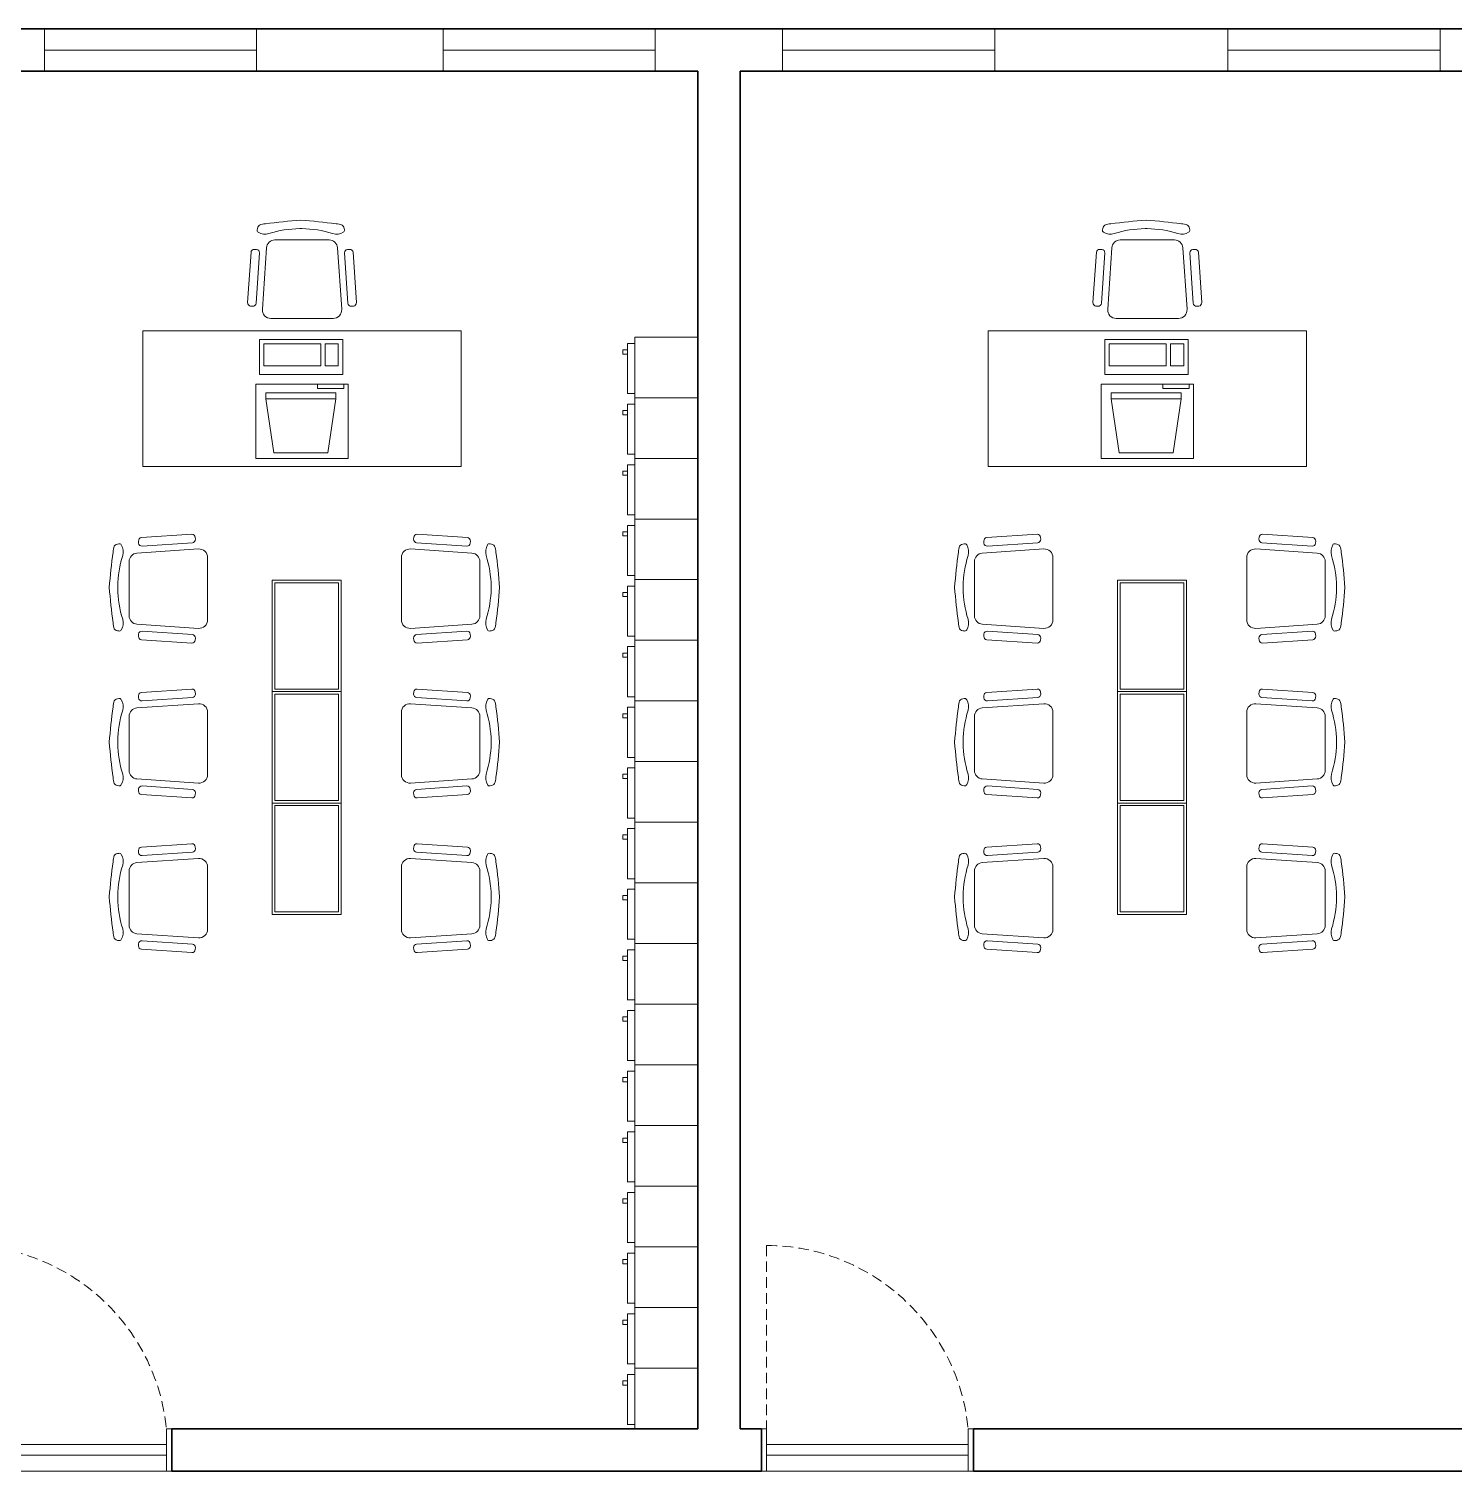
# Model space of a CAD drawing. Header units: millimetres. Extents: x -5316 to 10114, y -10026 to 11025.
# Drawn here: x 3577 to 4249, y 3727 to 4407 of the extents above; entities that cross this region are included whole.
import ezdxf

# ---------------------------------------------------------------- set-up
doc = ezdxf.new("R2010")
doc.units = ezdxf.units.MM
doc.linetypes.add('HIDDEN', pattern=[0.375, 0.25, -0.125])
doc.layers.get('0').update_dxf_attribs({"lineweight": 0})
for name, color, linetype, lineweight in [('DUVAR', 1, 'Continuous', 35), ('PL-KAPI', 43, 'Continuous', 13), ('tefrişler', 13, 'Continuous', 5), ('öz-cam', 4, 'Continuous', 5)]:
    doc.layers.add(name, color=color, linetype=linetype, lineweight=lineweight)

# ---------------------------------------------------------------- blocks, each defined once
blk = doc.blocks.new('WEFWEF')
at = {"layer": 'DUVAR'}
for p, q in [((46510.16, 84043.75), (46510.16, 84023.75)), ((46610.16, 84043.75), (46610.16, 84023.75))]:
    blk.add_line(p, q, dxfattribs=at)
at = {"layer": 'PL-KAPI', "lineweight": 15}
for p, q in [((46512.66, 84036.34), (46512.66, 84031.34)), ((46607.66, 84036.34), (46512.66, 84036.34)), ((46607.66, 84031.34), (46512.66, 84031.34))]:
    blk.add_line(p, q, dxfattribs=at)
at = {"layer": 'PL-KAPI', "linetype": 'HIDDEN', "ltscale": 20}
blk.add_lwpolyline([(46512.66, 84043.75, -0.384846), (46607.66, 84130.17), (46607.66, 84035.17)], format="xyb", dxfattribs=at)
at = {"layer": 'PL-KAPI', "lineweight": 15}
for points in [[(46512.66, 84043.75), (46510.16, 84043.75), (46510.16, 84023.75), (46512.66, 84023.75)], [(46610.16, 84043.75), (46607.66, 84043.75), (46607.66, 84023.75), (46610.16, 84023.75)]]:
    blk.add_lwpolyline(points, close=True, dxfattribs=at)
blk = doc.blocks.new('RECTANG')
for p, q in [((1, 1), (0, 1)), ((0, 1), (0, 0)), ((1, 0), (1, 1)), ((0, 0), (1, 0))]:
    blk.add_line(p, q)
blk = doc.blocks.new('IBMAT', base_point=(61, 306))
for p, q in [((75, 307), (75, 306)), ((81, 307), (75, 307)), ((81, 306), (81, 307))]:
    blk.add_line(p, q)
at = {"xscale": 21, "yscale": 17, "zscale": 21}
blk.add_blockref('RECTANG', (61, 306), dxfattribs=at)
blk = doc.blocks.new('KEYBOARD', base_point=(60, 294))
for p, xscale, yscale, zscale in [((60, 294), 19, 8, 19), ((61, 295), 13, 5, 13), ((75, 295), 3, 5, 3)]:
    blk.add_blockref('RECTANG', p, dxfattribs=dict(xscale=xscale, yscale=yscale, zscale=zscale))
blk = doc.blocks.new('EWFWEF')
at = {"layer": 'tefrişler'}
for p, q in [((49158.28, 83514.54), (49008.28, 83514.54)), ((49008.28, 83514.54), (49008.28, 83450.54)), ((49158.28, 83514.54), (49158.28, 83450.54)), ((49067.28, 83485.42), (49067.28, 83482.5)), ((49100.28, 83485.42), (49067.28, 83485.42)), ((49100.28, 83482.5), (49100.28, 83485.42)), ((49067.28, 83482.5), (49100.28, 83482.5)), ((49067.28, 83482.5), (49071.12, 83457.04)), ((49096.55, 83457.04), (49100.28, 83482.5)), ((49071.12, 83457.04), (49096.55, 83457.04)), ((49008.28, 83450.54), (49158.28, 83450.54))]:
    blk.add_line(p, q, dxfattribs=at)
for points in [[(49103.89, 83561.09, 0.427803), (49104.41, 83562.27, 0.227411), (49103.38, 83564.41, 0.111662), (49100.49, 83564.98, 0.019222), (49083.87, 83566.76, 0.019222), (49067.24, 83564.98, 0.111662), (49064.36, 83564.41, 0.227411), (49063.33, 83562.27, 0.427803), (49063.85, 83561.09, 0.217035), (49068.85, 83560.45, -0.071299), (49083.39, 83562.76, -0.002286), (49083.87, 83562.76, -0.002286), (49084.34, 83562.76, -0.071299), (49098.89, 83560.45, 0.217035)], [(49059.23, 83551.6), (49057.63, 83527.86, 0.414214), (49059.02, 83526.26), (49060.02, 83526.2, 0.414214), (49061.62, 83527.59), (49063.22, 83551.33, 0.414214), (49061.83, 83552.93), (49060.83, 83552.99, 0.414214)], [(49098, 83520.45), (49068.56, 83520.45, -0.434115), (49064.57, 83524.72), (49066.53, 83553.72, -0.394589), (49070.52, 83557.45), (49096.04, 83557.45, -0.394589), (49100.03, 83553.72), (49101.99, 83524.72, -0.434115)], [(49107.33, 83551.6), (49108.94, 83527.86, -0.414214), (49107.54, 83526.26), (49106.54, 83526.2, -0.414214), (49104.95, 83527.59), (49103.34, 83551.33, -0.414214), (49104.74, 83552.93), (49105.74, 83552.99, -0.414214)], [(49005.29, 83417.07), (49029.02, 83418.67, -0.414214), (49030.62, 83417.27), (49030.69, 83416.28, -0.414214), (49029.29, 83414.68), (49005.56, 83413.07, -0.414214), (49003.96, 83414.47), (49003.89, 83415.47, -0.414214)], [(49158.97, 83417.07), (49135.24, 83418.67, 0.414214), (49133.64, 83417.27), (49133.57, 83416.28, 0.414214), (49134.97, 83414.68), (49158.7, 83413.07, 0.414214), (49160.3, 83414.47), (49160.37, 83415.47, 0.414214)], [(48995.79, 83413.62, 0.427803), (48994.62, 83414.14, 0.227411), (48992.47, 83413.11, 0.111662), (48991.91, 83410.22, 0.019222), (48990.12, 83393.6, 0.019222), (48991.91, 83376.97, 0.111662), (48992.47, 83374.09, 0.227411), (48994.62, 83373.06, 0.427803), (48995.79, 83373.58, 0.217035), (48996.43, 83378.58, -0.071299), (48994.12, 83393.12, -0.002286), (48994.12, 83393.6, -0.002286), (48994.12, 83394.08, -0.071299), (48996.43, 83408.62, 0.217035)], [(49036.44, 83407.73), (49036.44, 83378.29, -0.434115), (49032.17, 83374.3), (49003.17, 83376.26, -0.394589), (48999.44, 83380.25), (48999.44, 83405.78, -0.394589), (49003.17, 83409.77), (49032.17, 83411.73, -0.434115)], [(49127.82, 83407.73), (49127.82, 83378.29, 0.434115), (49132.09, 83374.3), (49161.09, 83376.26, 0.394589), (49164.82, 83380.25), (49164.82, 83405.78, 0.394589), (49161.09, 83409.77), (49132.09, 83411.73, 0.434115)], [(49168.47, 83413.62, -0.427803), (49169.64, 83414.14, -0.227411), (49171.79, 83413.11, -0.111662), (49172.35, 83410.22, -0.019222), (49174.13, 83393.6, -0.019222), (49172.35, 83376.97, -0.111662), (49171.79, 83374.09, -0.227411), (49169.64, 83373.06, -0.427803), (49168.47, 83373.58, -0.217035), (49167.82, 83378.58, 0.071299), (49170.13, 83393.12, 0.002286), (49170.14, 83393.6, 0.002286), (49170.13, 83394.08, 0.071299), (49167.82, 83408.62, -0.217035)], [(49005.29, 83368.96), (49029.02, 83367.36, 0.414214), (49030.62, 83368.75), (49030.69, 83369.75, 0.414214), (49029.29, 83371.35), (49005.56, 83372.95, 0.414214), (49003.96, 83371.56), (49003.89, 83370.56, 0.414214)], [(49158.97, 83368.96), (49135.24, 83367.36, -0.414214), (49133.64, 83368.75), (49133.57, 83369.75, -0.414214), (49134.97, 83371.35), (49158.7, 83372.95, -0.414214), (49160.3, 83371.56), (49160.37, 83370.56, -0.414214)], [(48995.79, 83340.66, 0.427803), (48994.62, 83341.18, 0.227411), (48992.47, 83340.15, 0.111662), (48991.91, 83337.26, 0.019222), (48990.12, 83320.64, 0.019222), (48991.91, 83304.01, 0.111662), (48992.47, 83301.12, 0.227411), (48994.62, 83300.09, 0.427803), (48995.79, 83300.62, 0.217035), (48996.43, 83305.62, -0.071299), (48994.12, 83320.16, -0.002286), (48994.12, 83320.64, -0.002286), (48994.12, 83321.11, -0.071299), (48996.43, 83335.66, 0.217035)], [(49005.29, 83344.1), (49029.02, 83345.71, -0.414214), (49030.62, 83344.31), (49030.69, 83343.31, -0.414214), (49029.29, 83341.71), (49005.56, 83340.11, -0.414214), (49003.96, 83341.51), (49003.89, 83342.5, -0.414214)], [(49158.97, 83344.1), (49135.24, 83345.71, 0.414214), (49133.64, 83344.31), (49133.57, 83343.31, 0.414214), (49134.97, 83341.71), (49158.7, 83340.11, 0.414214), (49160.3, 83341.51), (49160.37, 83342.5, 0.414214)], [(49168.47, 83340.66, -0.427803), (49169.64, 83341.18, -0.227411), (49171.79, 83340.15, -0.111662), (49172.35, 83337.26, -0.019222), (49174.13, 83320.64, -0.019222), (49172.35, 83304.01, -0.111662), (49171.79, 83301.12, -0.227411), (49169.64, 83300.09, -0.427803), (49168.47, 83300.62, -0.217035), (49167.82, 83305.62, 0.071299), (49170.13, 83320.16, 0.002286), (49170.14, 83320.64, 0.002286), (49170.13, 83321.11, 0.071299), (49167.82, 83335.66, -0.217035)], [(49036.44, 83334.77), (49036.44, 83305.33, -0.434115), (49032.17, 83301.34), (49003.17, 83303.3, -0.394589), (48999.44, 83307.29), (48999.44, 83332.81, -0.394589), (49003.17, 83336.8), (49032.17, 83338.76, -0.434115)], [(49127.82, 83334.77), (49127.82, 83305.33, 0.434115), (49132.09, 83301.34), (49161.09, 83303.3, 0.394589), (49164.82, 83307.29), (49164.82, 83332.81, 0.394589), (49161.09, 83336.8), (49132.09, 83338.76, 0.434115)], [(49005.29, 83296), (49029.02, 83294.4, 0.414214), (49030.62, 83295.79), (49030.69, 83296.79, 0.414214), (49029.29, 83298.39), (49005.56, 83299.99, 0.414214), (49003.96, 83298.6), (49003.89, 83297.6, 0.414214)], [(49158.97, 83296), (49135.24, 83294.4, -0.414214), (49133.64, 83295.79), (49133.57, 83296.79, -0.414214), (49134.97, 83298.39), (49158.7, 83299.99, -0.414214), (49160.3, 83298.6), (49160.37, 83297.6, -0.414214)], [(48995.79, 83267.69, 0.427803), (48994.62, 83268.21, 0.227411), (48992.47, 83267.18, 0.111662), (48991.91, 83264.3, 0.019222), (48990.12, 83247.67, 0.019222), (48991.91, 83231.05, 0.111662), (48992.47, 83228.16, 0.227411), (48994.62, 83227.13, 0.427803), (48995.79, 83227.65, 0.217035), (48996.43, 83232.65, -0.071299), (48994.12, 83247.2, -0.002286), (48994.12, 83247.67, -0.002286), (48994.12, 83248.15, -0.071299), (48996.43, 83262.69, 0.217035)], [(49005.29, 83271.14), (49029.02, 83272.74, -0.414214), (49030.62, 83271.35), (49030.69, 83270.35, -0.414214), (49029.29, 83268.75), (49005.56, 83267.15, -0.414214), (49003.96, 83268.54), (49003.89, 83269.54, -0.414214)], [(49158.97, 83271.14), (49135.24, 83272.74, 0.414214), (49133.64, 83271.35), (49133.57, 83270.35, 0.414214), (49134.97, 83268.75), (49158.7, 83267.15, 0.414214), (49160.3, 83268.54), (49160.37, 83269.54, 0.414214)], [(49168.47, 83267.69, -0.427803), (49169.64, 83268.21, -0.227411), (49171.79, 83267.18, -0.111662), (49172.35, 83264.3, -0.019222), (49174.13, 83247.67, -0.019222), (49172.35, 83231.05, -0.111662), (49171.79, 83228.16, -0.227411), (49169.64, 83227.13, -0.427803), (49168.47, 83227.65, -0.217035), (49167.82, 83232.65, 0.071299), (49170.13, 83247.2, 0.002286), (49170.14, 83247.67, 0.002286), (49170.13, 83248.15, 0.071299), (49167.82, 83262.69, -0.217035)], [(49036.44, 83261.81), (49036.44, 83232.37, -0.434115), (49032.17, 83228.38), (49003.17, 83230.34, -0.394589), (48999.44, 83234.33), (48999.44, 83259.85, -0.394589), (49003.17, 83263.84), (49032.17, 83265.8, -0.434115)], [(49127.82, 83261.81), (49127.82, 83232.37, 0.434115), (49132.09, 83228.38), (49161.09, 83230.34, 0.394589), (49164.82, 83234.33), (49164.82, 83259.85, 0.394589), (49161.09, 83263.84), (49132.09, 83265.8, 0.434115)], [(49005.29, 83223.04), (49029.02, 83221.43, 0.414214), (49030.62, 83222.83), (49030.69, 83223.83, 0.414214), (49029.29, 83225.42), (49005.56, 83227.03, 0.414214), (49003.96, 83225.63), (49003.89, 83224.63, 0.414214)], [(49158.97, 83223.04), (49135.24, 83221.43, -0.414214), (49133.64, 83222.83), (49133.57, 83223.83, -0.414214), (49134.97, 83225.42), (49158.7, 83227.03, -0.414214), (49160.3, 83225.63), (49160.37, 83224.63, -0.414214)]]:
    blk.add_lwpolyline(points, format="xyb", close=True, dxfattribs=at)
for points in [[(49097.33, 83344.46), (49097.33, 83396.96), (49064.83, 83396.96), (49064.83, 83344.46)], [(49096.08, 83345.71), (49096.08, 83395.71), (49066.08, 83395.71), (49066.08, 83345.71)], [(49097.33, 83291.96), (49097.33, 83344.46), (49064.83, 83344.46), (49064.83, 83291.96)], [(49096.08, 83293.21), (49096.08, 83343.21), (49066.08, 83343.21), (49066.08, 83293.21)], [(49097.33, 83239.46), (49097.33, 83291.96), (49064.83, 83291.96), (49064.83, 83239.46)], [(49096.08, 83240.71), (49096.08, 83290.71), (49066.08, 83290.71), (49066.08, 83240.71)]]:
    blk.add_lwpolyline(points, close=True, dxfattribs=at)
at = {"layer": 'tefrişler', "xscale": 2.067691999996098, "yscale": 2.067691999996098, "zscale": 2.067691999996098, "rotation": 180.0000000000032}
for name, p in [('KEYBOARD', (49103.38, 83510.5)), ('IBMAT', (49104.99, 83489.5))]:
    blk.add_blockref(name, p, dxfattribs=at)
blk = doc.blocks.new('Q3WFQ')
at = {"layer": 'tefrişler'}
for p, q in [((48624.63, 84082.76), (48626.63, 84082.76)), ((48624.63, 84080.65), (48624.63, 84082.76)), ((48626.63, 84080.65), (48626.63, 84082.76)), ((48604.03, 84077.15), (48632.63, 84077.15)), ((48604.03, 84047.47), (48604.03, 84077.15)), ((48604.03, 84047.47), (48604.03, 84077.15)), ((48605.94, 84080.65), (48629.63, 84080.65)), ((48606.03, 84077.15), (48606.03, 84080.65)), ((48606.23, 84080.65), (48629.63, 84080.65)), ((48629.63, 84080.65), (48629.63, 84079.15)), ((48629.63, 84080.65), (48629.63, 84077.15)), ((48632.63, 84047.47), (48632.63, 84077.15)), ((48632.63, 84047.47), (48632.63, 84077.15)), ((48604.23, 84047.47), (48632.63, 84047.47))]:
    blk.add_line(p, q, dxfattribs=at)

msp = doc.modelspace()

# ---------------------------------------------------------------- linework, layer by layer
at = {"layer": 'DUVAR'}
for p, q in [((3163.89, 4407.17), (5163.89, 4407.17)), ((3163.89, 4387.17), (3891.89, 4387.17)), ((3891.89, 3747.17), (3891.89, 4387.17)), ((3911.89, 3747.17), (3911.89, 4387.17)), ((3911.89, 4387.17), (5163.89, 4387.17)), ((3891.89, 3747.17), (3643.89, 3747.17)), ((3921.89, 3747.17), (3911.89, 3747.17)), ((4290.44, 3747.17), (4021.89, 3747.17)), ((3921.89, 3727.17), (3643.89, 3727.17)), ((4650.44, 3727.17), (4021.89, 3727.17))]:
    msp.add_line(p, q, dxfattribs=at)
at = {"layer": 'DUVAR', "color": 251, "lineweight": 0, "true_color": 0x636466}
msp.add_line((5143.89, 3727.17), (2896.13, 3727.17), dxfattribs=at)
at = {"layer": 'öz-cam'}
for p, q in [((3583.89, 4407.17), (3583.89, 4387.17)), ((3683.89, 4407.17), (3683.89, 4387.17)), ((3771.89, 4407.17), (3771.89, 4387.17)), ((3871.89, 4407.17), (3871.89, 4387.17)), ((3931.89, 4407.17), (3931.89, 4387.17)), ((4031.89, 4407.17), (4031.89, 4387.17)), ((4141.89, 4407.17), (4141.89, 4387.17)), ((4241.89, 4407.17), (4241.89, 4387.17)), ((3583.89, 4397.17), (3683.89, 4397.17)), ((3771.89, 4397.17), (3871.89, 4397.17)), ((3931.89, 4397.17), (4031.89, 4397.17)), ((4141.89, 4397.17), (4241.89, 4397.17))]:
    msp.add_line(p, q, dxfattribs=at)

# ---------------------------------------------------------------- block references
at = {"layer": 'PL-KAPI', "xscale": -1}
for p in [(50154.05, -80296.58), (50532.05, -80296.58)]:
    msp.add_blockref('WEFWEF', p, dxfattribs=at)
at = {"layer": 'tefrişler', "xscale": -1}
for p in [(52788.61, -79249.78), (53187.16, -79249.78)]:
    msp.add_blockref('EWFWEF', p, dxfattribs=at)
at = {"layer": 'tefrişler', "rotation": 90}
for p in [(87939.36, -44370.76), (87939.36, -44399.36), (87939.36, -44427.95), (87939.36, -44456.55), (87939.36, -44485.14), (87939.36, -44513.73), (87939.36, -44542.33), (87939.36, -44570.92), (87939.36, -44599.52), (87939.36, -44628.11), (87939.36, -44656.7), (87939.36, -44685.3), (87939.36, -44713.89), (87939.36, -44742.49), (87939.36, -44771.08), (87939.36, -44799.67), (87939.36, -44828.27), (87939.36, -44856.86)]:
    msp.add_blockref('Q3WFQ', p, dxfattribs=at)

doc.saveas('drawing.dxf')
